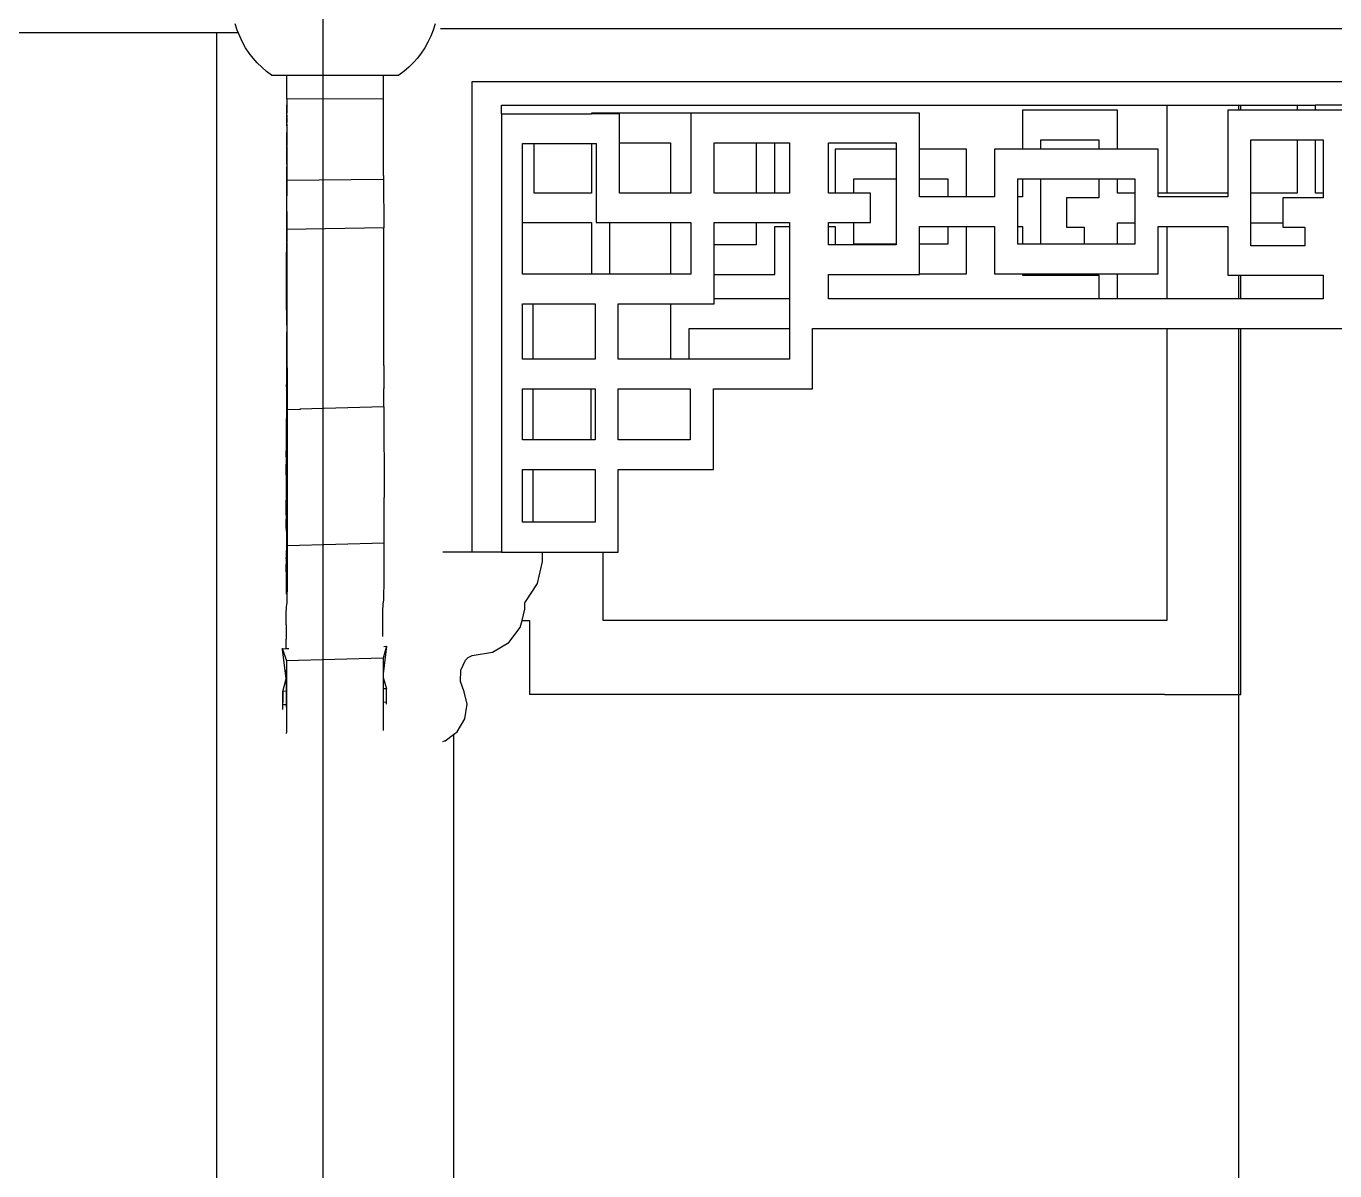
# Model space of a CAD drawing. Extents: x -24961 to 905641, y -154323 to 635957.
# Drawn here: x 394188 to 395959, y -117638 to -116089 of the extents above; entities that cross this region are included whole.
import ezdxf

# ---------------------------------------------------------------- set-up
doc = ezdxf.new("R2010")
doc.units = 0
doc.header["$LTSCALE"] = 1000
doc.header["$MEASUREMENT"] = 0
doc.layers.add('DOTE', color=1, linetype='Continuous')

msp = doc.modelspace()

# ---------------------------------------------------------------- linework, layer by layer
for p, q in [((394473.3, -116094.4), (394470.6, -116086)), ((394741.1, -116086), (394738.4, -116094.4)), ((394474.8, -116098.1), (393524.5, -116098.1)), ((394445.9, -119835.4), (394445.9, -116098.1)), ((394476.6, -116102.6), (394473.3, -116094.4)), ((394480.4, -116110.5), (394476.6, -116102.6)), ((394735.2, -116102.6), (394731.4, -116110.5)), ((394738.4, -116094.4), (394735.2, -116102.6)), ((394748.4, -116091.9), (396463.2, -116091.9)), ((394484.6, -116118.1), (394480.4, -116110.5)), ((394489.4, -116125.3), (394484.6, -116118.1)), ((394727.1, -116118.1), (394722.3, -116125.3)), ((394731.4, -116110.5), (394727.1, -116118.1)), ((394494.7, -116132.2), (394489.4, -116125.3)), ((394500.3, -116138.6), (394494.7, -116132.2)), ((394506.4, -116144.6), (394500.3, -116138.6)), ((394711.4, -116138.6), (394705.3, -116144.6)), ((394717.1, -116132.2), (394711.4, -116138.6)), ((394722.3, -116125.3), (394717.1, -116132.2)), ((394512.9, -116150.1), (394506.4, -116144.6)), ((394519.7, -116155.1), (394512.9, -116150.1)), ((394519.7, -116155.1), (394540.4, -116155.1)), ((394540.4, -116155.1), (394671.3, -116155.1)), ((394540.4, -116186.3), (394540.4, -116155.1)), ((394671.3, -116155.1), (394692.1, -116155.1)), ((394671.3, -116187), (394671.3, -116155.1)), ((394698.9, -116150.1), (394692.1, -116155.1)), ((394705.3, -116144.6), (394698.9, -116150.1)), ((394791, -116163.9), (396463.2, -116163.9)), ((394791, -116800.6), (394791, -116163.9)), ((394540.4, -116187.2), (394540.4, -116186.3)), ((394540.4, -116187.4), (394671.3, -116187)), ((394540.4, -116187.4), (394540.4, -116187.2)), ((394540.4, -116187.4), (394540.4, -116195.3)), ((394671.4, -116290.9), (394671.3, -116187)), ((394540.4, -116195.3), (394540.4, -116195.5)), ((394540.4, -116195.5), (394540.4, -116205.6)), ((394540.4, -116200), (394540.4, -116195.5)), ((394540.5, -116206.7), (394540.4, -116200)), ((394540.4, -116205.7), (394540.4, -116205.6)), ((394540.4, -116205.7), (394540.4, -116206.7)), ((394540.4, -116206.7), (394540.5, -116206.7)), ((394540.4, -116207.5), (394540.4, -116206.7)), ((394540.4, -116209.3), (394540.4, -116207.5)), ((394540.5, -116209.3), (394540.4, -116209.3)), ((394540.4, -116209.3), (394540.4, -116212.1)), ((394540.5, -116208.7), (394540.5, -116206.7)), ((394540.5, -116208.9), (394540.5, -116208.7)), ((394540.5, -116209.3), (394540.5, -116208.9)), ((394540.5, -116212.1), (394540.5, -116209.3)), ((394671.3, -116204.3), (394671.3, -116204.3)), ((394831.1, -116207.5), (394831.1, -116195.9)), ((394831.1, -116195.9), (395731.5, -116195.9)), ((394831.1, -116207.5), (394831.1, -116800.6)), ((394831.1, -116207.5), (394952.5, -116207.5)), ((394952.5, -116206.6), (394952.5, -116207.5)), ((395087.2, -116206.6), (394952.5, -116206.6)), ((394990.6, -116207.5), (394952.5, -116207.5)), ((394990.6, -116246.6), (394990.6, -116207.5)), ((395087.2, -116206.6), (395087.2, -116314.8)), ((395396.5, -116206.6), (395087.2, -116206.6)), ((395396.5, -116255.6), (395396.5, -116206.6)), ((395535.8, -116202.8), (395535.8, -116255.6)), ((395664.7, -116202.8), (395535.8, -116202.8)), ((395664.7, -116255.6), (395664.7, -116202.8)), ((395731.5, -116195.9), (395731.5, -116315.1)), ((395731.5, -116195.9), (395828.2, -116195.9)), ((395813.8, -116202.8), (395813.8, -116315.1)), ((395828.2, -116202.8), (395813.8, -116202.8)), ((395828.2, -116195.9), (395828.2, -116202.8)), ((395828.2, -116195.9), (395831.5, -116195.9)), ((395831.5, -116202.8), (395828.2, -116202.8)), ((395831.5, -116202.8), (395831.5, -116195.9)), ((395831.5, -116195.9), (395907.6, -116195.9)), ((395907.6, -116202.8), (395831.5, -116202.8)), ((395907.6, -116195.9), (395907.6, -116202.8)), ((395907.6, -116195.9), (395932.7, -116195.9)), ((395932.7, -116202.8), (395907.6, -116202.8)), ((395932.7, -116202.8), (395932.7, -116195.9)), ((396181.6, -116195.9), (395932.7, -116195.9)), ((395974.3, -116202.8), (395932.7, -116202.8)), ((394540.4, -116212.1), (394540.5, -116212.1)), ((394540.4, -116219.1), (394540.4, -116212.1)), ((394540.4, -116219.1), (394540.5, -116219.1)), ((394540.4, -116223.6), (394540.4, -116219.1)), ((394540.5, -116223.6), (394540.4, -116223.6)), ((394540.4, -116223.6), (394540.4, -116225.3)), ((394540.4, -116225.3), (394540.4, -116230.5)), ((394540.5, -116212.8), (394540.5, -116212.1)), ((394540.5, -116212.8), (394540.5, -116219.1)), ((394540.5, -116219.6), (394540.5, -116219.1)), ((394540.5, -116221.7), (394540.5, -116219.6)), ((394540.5, -116221.7), (394540.5, -116223.6)), ((394540.5, -116223.6), (394540.5, -116224.8)), ((394540.5, -116224.8), (394540.5, -116230.5)), ((394540.5, -116230.5), (394540.4, -116230.5)), ((394540.4, -116230.5), (394540.4, -116237.2)), ((394540.5, -116237.2), (394540.4, -116237.2)), ((394540.4, -116237.2), (394540.4, -116245.2)), ((394540.4, -116248.8), (394540.5, -116239.7)), ((394540.4, -116245.2), (394540.4, -116245.4)), ((394540.4, -116245.4), (394540.4, -116248)), ((394540.5, -116230.5), (394540.5, -116232.7)), ((394540.5, -116234.1), (394540.5, -116232.7)), ((394540.5, -116235.3), (394540.5, -116234.1)), ((394540.5, -116236.8), (394540.5, -116235.3)), ((394540.5, -116237.2), (394540.5, -116236.8)), ((394540.5, -116237.3), (394540.5, -116237.2)), ((394540.5, -116239.6), (394540.5, -116237.3)), ((394540.5, -116239.6), (394540.5, -116239.7)), ((394540.5, -116239.7), (394540.5, -116248)), ((394990.6, -116246.6), (395059.6, -116246.6)), ((394990.6, -116314.8), (394990.6, -116246.6)), ((395059.6, -116246.6), (395059.6, -116314.8)), ((395118.6, -116314.8), (395118.6, -116246.6)), ((395118.6, -116246.6), (395175.6, -116246.6)), ((395175.6, -116246.6), (395175.6, -116314.8)), ((395175.6, -116246.6), (395200.8, -116246.6)), ((395200.8, -116314.8), (395200.8, -116246.6)), ((395200.8, -116246.6), (395220.6, -116246.6)), ((395220.6, -116246.6), (395220.6, -116314.8)), ((395273.4, -116246.6), (395365.1, -116246.6)), ((395273.4, -116314.8), (395273.4, -116246.6)), ((395365.1, -116246.6), (395365.1, -116255.6)), ((395561, -116242.8), (395639.5, -116242.8)), ((395561, -116255.6), (395561, -116242.8)), ((395639.5, -116242.8), (395639.5, -116255.6)), ((395845.2, -116242.8), (395907.6, -116242.8)), ((395845.2, -116315.1), (395845.2, -116242.8)), ((395907.6, -116242.8), (395907.6, -116315.1)), ((395907.6, -116242.8), (395932.7, -116242.8)), ((395932.7, -116315.1), (395932.7, -116242.8)), ((395932.7, -116242.8), (395943, -116242.8)), ((395943, -116242.8), (395943, -116315.1)), ((394540.4, -116248), (394540.5, -116248)), ((394540.4, -116248), (394540.4, -116250.4)), ((394540.4, -116249.3), (394540.4, -116248.8)), ((394540.4, -116248.8), (394540.5, -116248.8)), ((394540.4, -116249.3), (394540.4, -116250.4)), ((394540.4, -116250.4), (394540.4, -116249.3)), ((394540.4, -116251.3), (394540.4, -116250.4)), ((394540.5, -116250.4), (394540.4, -116250.4)), ((394540.4, -116250.4), (394540.4, -116250.4)), ((394540.5, -116254.1), (394540.4, -116250.4)), ((394540.4, -116254.1), (394540.4, -116251.3)), ((394540.4, -116254.1), (394540.5, -116254.1)), ((394540.4, -116254.1), (394540.4, -116259.3)), ((394540.4, -116259.3), (394540.4, -116256.8)), ((394540.4, -116259.3), (394540.4, -116261.2)), ((394540.4, -116261.7), (394540.4, -116261.2)), ((394540.4, -116261.8), (394540.4, -116261.7)), ((394540.4, -116262.4), (394540.4, -116261.8)), ((394540.4, -116267.4), (394540.4, -116262.4)), ((394540.4, -116262.9), (394540.4, -116262.4)), ((394540.4, -116262.4), (394540.4, -116267.4)), ((394540.4, -116262.9), (394540.4, -116267.4)), ((394540.5, -116248.8), (394540.5, -116248)), ((394540.5, -116250.4), (394540.5, -116248.8)), ((394540.5, -116251.9), (394540.5, -116250.4)), ((394540.5, -116251.9), (394540.5, -116254)), ((394540.5, -116254), (394540.5, -116254.1)), ((394540.5, -116254.1), (394540.5, -116254.1)), ((394540.5, -116254.1), (394540.5, -116258.8)), ((394540.5, -116258.8), (394540.5, -116254.1)), ((394540.5, -116260.6), (394540.5, -116258.8)), ((394540.5, -116260.6), (394540.5, -116260.8)), ((394540.5, -116260.8), (394540.5, -116262.1)), ((394540.5, -116262.1), (394540.5, -116262.1)), ((394540.5, -116262.5), (394540.5, -116262.1)), ((394540.5, -116263.7), (394540.5, -116262.5)), ((394540.5, -116267.4), (394540.5, -116263.7)), ((394859.4, -116354.8), (394859.4, -116247.5)), ((394859.4, -116247.5), (394874.9, -116247.5)), ((394874.9, -116314.8), (394874.9, -116247.5)), ((394874.9, -116247.5), (394952.5, -116247.5)), ((394952.5, -116247.5), (394952.5, -116314.8)), ((394952.5, -116247.5), (394959.2, -116247.5)), ((394959.2, -116247.5), (394959.2, -116354.8)), ((395282.4, -116255.6), (395282.4, -116314.8)), ((395365.1, -116255.6), (395282.4, -116255.6)), ((395365.1, -116255.6), (395365.1, -116295.6)), ((395460, -116255.6), (395396.5, -116255.6)), ((395396.5, -116295.6), (395396.5, -116255.6)), ((395460, -116319.8), (395460, -116255.6)), ((395498.1, -116255.6), (395498.1, -116319.8)), ((395535.8, -116255.6), (395498.1, -116255.6)), ((395561, -116255.6), (395535.8, -116255.6)), ((395639.5, -116255.6), (395561, -116255.6)), ((395664.7, -116255.6), (395639.5, -116255.6)), ((395719.4, -116255.6), (395664.7, -116255.6)), ((395719.4, -116315.1), (395719.4, -116255.6)), ((394540.4, -116267.4), (394540.4, -116267.4)), ((394540.4, -116267.4), (394540.5, -116267.4)), ((394540.4, -116267.4), (394540.4, -116269.1)), ((394540.4, -116267.4), (394540.4, -116269.1)), ((394540.4, -116269.1), (394540.5, -116269.1)), ((394540.4, -116269.1), (394540.4, -116269.1)), ((394540.4, -116269.1), (394540.4, -116272.2)), ((394540.4, -116269.1), (394540.4, -116281)), ((394540.4, -116272.2), (394540.4, -116278.7)), ((394540.4, -116281), (394540.4, -116278.7)), ((394540.4, -116281), (394540.4, -116281)), ((394540.4, -116281), (394540.5, -116281)), ((394540.4, -116284.4), (394540.4, -116281)), ((394540.4, -116281), (394540.4, -116302.2)), ((394540.5, -116269.1), (394540.5, -116267.4)), ((394540.5, -116271.1), (394540.5, -116269.1)), ((394540.5, -116271.1), (394540.5, -116271.4)), ((394540.5, -116276.3), (394540.5, -116271.4)), ((394540.5, -116276.3), (394540.5, -116280.5)), ((394540.5, -116280.5), (394540.5, -116281)), ((394540.5, -116281), (394540.5, -116281)), ((394540.5, -116281), (394540.5, -116281.7)), ((394540.5, -116285.1), (394540.5, -116281.7)), ((394540.3, -116315.8), (394540.4, -116284.4)), ((394540.4, -116329.5), (394540.4, -116284.4)), ((394540.5, -116285.9), (394540.5, -116285.1)), ((394540.5, -116292.3), (394540.5, -116285.9)), ((394540.5, -116297.3), (394540.5, -116292.3)), ((394540.5, -116297.3), (394671.4, -116295.8)), ((394540.5, -116297.3), (394540.5, -116302.2)), ((394671.4, -116290.9), (394671.4, -116295.8)), ((394671.4, -116295.8), (394671.5, -116362)), ((395307.6, -116314.8), (395307.6, -116295.6)), ((395307.6, -116295.6), (395365.1, -116295.6)), ((395365.1, -116295.6), (395365.1, -116383.9)), ((395396.5, -116295.6), (395434.8, -116295.6)), ((395396.5, -116319.8), (395396.5, -116295.6)), ((395434.8, -116295.6), (395434.8, -116319.8)), ((395529.5, -116295.6), (395535.8, -116295.6)), ((395529.5, -116319.8), (395529.5, -116295.6)), ((395535.8, -116295.6), (395535.8, -116319.8)), ((395535.8, -116295.6), (395561, -116295.6)), ((395561, -116383.9), (395561, -116295.6)), ((395561, -116295.6), (395639.5, -116295.6)), ((395639.5, -116295.6), (395639.5, -116321.1)), ((395639.5, -116295.6), (395664.7, -116295.6)), ((395664.7, -116315.1), (395664.7, -116295.6)), ((395664.7, -116295.6), (395688, -116295.6)), ((395688, -116295.6), (395688, -116315.1)), ((394540, -116472.8), (394540.3, -116315.8)), ((394540.3, -116353.9), (394540.3, -116315.8)), ((394540.5, -116302.2), (394540.4, -116302.2)), ((394540.4, -116302.2), (394540.4, -116306.5)), ((394540.4, -116302.2), (394540.5, -116318.4)), ((394540.4, -116329.5), (394540.4, -116306.5)), ((394540.5, -116302.2), (394540.5, -116318.4)), ((394540.6, -116364.1), (394540.5, -116302.2)), ((394952.5, -116314.8), (394874.9, -116314.8)), ((395059.6, -116314.8), (394990.6, -116314.8)), ((395087.2, -116314.8), (395059.6, -116314.8)), ((395175.6, -116314.8), (395118.6, -116314.8)), ((395200.8, -116314.8), (395175.6, -116314.8)), ((395220.6, -116314.8), (395200.8, -116314.8)), ((395282.4, -116314.8), (395273.4, -116314.8)), ((395307.6, -116314.8), (395282.4, -116314.8)), ((395330.5, -116314.8), (395307.6, -116314.8)), ((395330.5, -116354.8), (395330.5, -116314.8)), ((395688, -116315.1), (395664.7, -116315.1)), ((395688, -116315.1), (395688, -116355.1)), ((395719.4, -116319.8), (395719.4, -116315.1)), ((395731.5, -116315.1), (395719.4, -116315.1)), ((395813.8, -116315.1), (395731.5, -116315.1)), ((395813.8, -116315.1), (395813.8, -116319.8)), ((395907.6, -116315.1), (395845.2, -116315.1)), ((395845.2, -116355.1), (395845.2, -116315.1)), ((395943, -116315.1), (395932.7, -116315.1)), ((395943, -116315.1), (395943, -116321.1)), ((394540.3, -116353.9), (394540.4, -116329.5)), ((394540.5, -116333.8), (394540.5, -116318.4)), ((394540.5, -116339.4), (394540.5, -116333.8)), ((395434.8, -116319.8), (395396.5, -116319.8)), ((395460, -116319.8), (395434.8, -116319.8)), ((395498.1, -116319.8), (395460, -116319.8)), ((395535.8, -116319.8), (395529.5, -116319.8)), ((395529.5, -116359.8), (395529.5, -116319.8)), ((395595.4, -116321.1), (395595.4, -116361.1)), ((395639.5, -116321.1), (395595.4, -116321.1)), ((395813.8, -116319.8), (395719.4, -116319.8)), ((395943, -116321.1), (395888.1, -116321.1)), ((395888.1, -116321.1), (395888.1, -116355.1)), ((394540.4, -116351.3), (394540.4, -116342.9)), ((394540.4, -116342.9), (394540.5, -116347.1)), ((394540.4, -116342.9), (394540.5, -116342.9)), ((394540.4, -116353.9), (394540.4, -116351.3)), ((394540.5, -116339.8), (394540.5, -116339.4)), ((394540.5, -116339.8), (394540.5, -116342.9)), ((394540.5, -116342.9), (394540.5, -116342.9)), ((394540.5, -116342.9), (394540.5, -116343.3)), ((394540.5, -116343.3), (394540.5, -116349.1)), ((394540.5, -116347.1), (394540.5, -116353.9)), ((394540.5, -116350.8), (394540.5, -116349.1)), ((394540.5, -116353.6), (394540.5, -116350.8)), ((394540.2, -116417.2), (394540.3, -116353.9)), ((394540.4, -116353.9), (394540.3, -116353.9)), ((394540.3, -116353.9), (394540.3, -116353.9)), ((394540.3, -116364.8), (394540.3, -116353.9)), ((394540.3, -116365.2), (394540.3, -116364.8)), ((394540.4, -116364.8), (394540.3, -116364.8)), ((394540.3, -116367.1), (394540.3, -116365.2)), ((394540.3, -116365.2), (394540.3, -116367.1)), ((394540.4, -116367.1), (394540.3, -116367.1)), ((394540.3, -116372.4), (394540.3, -116367.1)), ((394540.3, -116372.4), (394540.4, -116370.4)), ((394540.5, -116353.9), (394540.4, -116353.9)), ((394540.4, -116363.8), (394540.4, -116353.9)), ((394540.4, -116358.7), (394540.4, -116363.8)), ((394540.5, -116358.7), (394540.4, -116358.7)), ((394540.5, -116362.1), (394540.4, -116358.7)), ((394540.4, -116363.8), (394540.4, -116364.8)), ((394540.5, -116364.8), (394540.4, -116364.8)), ((394540.4, -116367.1), (394540.4, -116364.8)), ((394540.4, -116370.4), (394540.4, -116367.1)), ((394540.5, -116367.1), (394540.4, -116367.1)), ((394540.4, -116370.4), (394540.4, -116376.6)), ((394540.5, -116353.9), (394540.5, -116353.6)), ((394540.5, -116353.9), (394540.5, -116353.9)), ((394540.5, -116353.9), (394540.5, -116358.7)), ((394540.5, -116354.7), (394540.5, -116353.9)), ((394540.5, -116358.7), (394540.5, -116354.7)), ((394540.5, -116358.7), (394540.5, -116358.7)), ((394540.5, -116358.7), (394540.5, -116359.8)), ((394540.5, -116359.7), (394540.5, -116358.7)), ((394540.5, -116360.2), (394540.5, -116359.7)), ((394540.5, -116359.8), (394540.5, -116362.1)), ((394540.5, -116362.1), (394540.5, -116360.2)), ((394540.5, -116362.1), (394540.5, -116362.2)), ((394540.5, -116362.1), (394540.5, -116362.1)), ((394540.5, -116364.8), (394540.5, -116362.1)), ((394540.5, -116362.4), (394540.5, -116362.2)), ((394540.5, -116362.4), (394540.5, -116362.5)), ((394540.5, -116364.8), (394540.5, -116362.5)), ((394540.5, -116364.4), (394540.5, -116362.5)), ((394540.5, -116364.8), (394540.5, -116364.4)), ((394540.5, -116365.3), (394540.5, -116364.8)), ((394540.5, -116366.4), (394540.5, -116364.8)), ((394540.5, -116364.8), (394540.5, -116364.8)), ((394540.5, -116365.3), (394540.5, -116365.8)), ((394540.5, -116367.1), (394540.5, -116365.8)), ((394540.5, -116367.1), (394540.5, -116365.8)), ((394540.5, -116366.4), (394540.5, -116367.1)), ((394540.5, -116367.3), (394540.5, -116367.1)), ((394540.5, -116367.1), (394540.5, -116367.1)), ((394540.5, -116367.1), (394540.5, -116367.4)), ((394540.5, -116369.8), (394540.5, -116367.1)), ((394540.5, -116367.4), (394540.5, -116367.3)), ((394540.5, -116367.4), (394540.5, -116367.4)), ((394540.5, -116367.4), (394540.5, -116372.4)), ((394540.5, -116367.4), (394540.5, -116369.8)), ((394540.5, -116373.3), (394540.5, -116369.8)), ((394671.5, -116362), (394540.6, -116364.1)), ((394540.7, -116412.9), (394540.6, -116364.1)), ((394671.8, -116548), (394671.5, -116362)), ((394859.4, -116354.8), (394952.5, -116354.8)), ((394859.4, -116424.6), (394859.4, -116354.8)), ((394952.5, -116354.8), (394952.5, -116424.6)), ((394959.2, -116354.8), (394977.6, -116354.8)), ((394977.6, -116354.8), (395059.6, -116354.8)), ((394977.6, -116424.6), (394977.6, -116354.8)), ((395059.6, -116354.8), (395059.6, -116424.6)), ((395059.6, -116354.8), (395087.2, -116354.8)), ((395087.2, -116354.8), (395087.2, -116424.6)), ((395118.6, -116354.8), (395175.6, -116354.8)), ((395118.6, -116385), (395118.6, -116354.8)), ((395175.6, -116354.8), (395175.6, -116385)), ((395175.6, -116354.8), (395220.6, -116354.8)), ((395200.8, -116359.8), (395220.6, -116359.8)), ((395200.8, -116425), (395200.8, -116359.8)), ((395220.6, -116354.8), (395220.6, -116359.8)), ((395220.6, -116359.8), (395220.6, -116458.1)), ((395273.4, -116354.8), (395307.6, -116354.8)), ((395273.4, -116359.8), (395273.4, -116354.8)), ((395273.4, -116359.8), (395282.4, -116359.8)), ((395273.4, -116385), (395273.4, -116359.8)), ((395282.4, -116359.8), (395282.4, -116385)), ((395307.6, -116383.9), (395307.6, -116354.8)), ((395307.6, -116354.8), (395330.5, -116354.8)), ((395396.5, -116359.8), (395434.8, -116359.8)), ((395396.5, -116383.9), (395396.5, -116359.8)), ((395434.8, -116359.8), (395434.8, -116383.9)), ((395434.8, -116359.8), (395460, -116359.8)), ((395460, -116359.8), (395498.1, -116359.8)), ((395460, -116423.9), (395460, -116359.8)), ((395498.1, -116359.8), (395498.1, -116423.9)), ((395529.5, -116359.8), (395535.8, -116359.8)), ((395529.5, -116383.9), (395529.5, -116359.8)), ((395535.8, -116359.8), (395535.8, -116383.9)), ((395595.4, -116361.1), (395619.6, -116361.1)), ((395619.6, -116361.1), (395619.6, -116383.9)), ((395664.7, -116355.1), (395688, -116355.1)), ((395664.7, -116383.9), (395664.7, -116355.1)), ((395688, -116355.1), (395688, -116383.9)), ((395719.4, -116423.9), (395719.4, -116359.8)), ((395719.4, -116359.8), (395731.5, -116359.8)), ((395731.5, -116359.8), (395731.5, -116458.1)), ((395731.5, -116359.8), (395813.8, -116359.8)), ((395813.8, -116359.8), (395813.8, -116426.1)), ((395845.2, -116355.1), (395888.1, -116355.1)), ((395845.2, -116386.1), (395845.2, -116355.1)), ((395888.1, -116355.1), (395888.1, -116361.1)), ((395888.1, -116361.1), (395918.1, -116361.1)), ((395918.1, -116361.1), (395918.1, -116386.1)), ((394540.3, -116379.8), (394540.3, -116372.4)), ((394540.3, -116379.8), (394540.4, -116379.9)), ((394540.3, -116381.7), (394540.4, -116379.9)), ((394540.4, -116373.3), (394540.4, -116373.8)), ((394540.5, -116373.3), (394540.4, -116373.3)), ((394540.4, -116373.8), (394540.4, -116374.5)), ((394540.4, -116374.5), (394540.4, -116374.7)), ((394540.4, -116374.7), (394540.5, -116378.6)), ((394540.4, -116378.8), (394540.4, -116374.7)), ((394540.4, -116376.6), (394540.4, -116378.8)), ((394540.5, -116378.8), (394540.4, -116378.8)), ((394540.4, -116381.7), (394540.4, -116378.8)), ((394540.4, -116381.7), (394540.5, -116381.6)), ((394540.4, -116394.1), (394540.4, -116381.7)), ((394540.5, -116372.4), (394540.5, -116373.3)), ((394540.5, -116373.3), (394540.5, -116372.4)), ((394540.5, -116373.3), (394540.5, -116373.3)), ((394540.5, -116373.3), (394540.5, -116374.8)), ((394540.5, -116373.3), (394540.5, -116375.1)), ((394540.5, -116375.1), (394540.5, -116374.8)), ((394540.5, -116375.1), (394540.5, -116375.1)), ((394540.5, -116375.2), (394540.5, -116375.1)), ((394540.5, -116375.1), (394540.5, -116377.1)), ((394540.5, -116375.3), (394540.5, -116375.2)), ((394540.5, -116376.2), (394540.5, -116375.3)), ((394540.5, -116376.2), (394540.5, -116376.2)), ((394540.5, -116376.4), (394540.5, -116376.2)), ((394540.5, -116376.5), (394540.5, -116376.4)), ((394540.5, -116376.9), (394540.5, -116376.5)), ((394540.5, -116376.9), (394540.5, -116378.3)), ((394540.5, -116377.1), (394540.5, -116378.8)), ((394540.5, -116378.3), (394540.5, -116378.8)), ((394540.5, -116378.6), (394540.5, -116378.8)), ((394540.5, -116378.8), (394540.5, -116378.8)), ((394540.5, -116378.8), (394540.5, -116378.8)), ((394540.5, -116378.8), (394540.5, -116379.2)), ((394540.5, -116378.8), (394540.5, -116379.2)), ((394540.5, -116378.8), (394540.5, -116379.3)), ((394540.5, -116379.2), (394540.5, -116380.9)), ((394540.5, -116379.2), (394540.5, -116379.3)), ((394540.5, -116380.9), (394540.5, -116379.3)), ((394540.5, -116380.9), (394540.5, -116381.1)), ((394540.5, -116381.4), (394540.5, -116381.1)), ((394540.5, -116381.1), (394540.5, -116381.4)), ((394540.5, -116381.6), (394540.5, -116381.4)), ((394540.5, -116381.6), (394540.5, -116381.4)), ((394540.5, -116381.6), (394540.5, -116381.7)), ((394540.5, -116381.6), (394540.5, -116381.6)), ((394540.5, -116382.1), (394540.5, -116381.6)), ((394540.5, -116382.1), (394540.5, -116381.7)), ((394540.5, -116382.1), (394540.5, -116382.1)), ((394540.5, -116382.1), (394540.5, -116383)), ((394540.5, -116386), (394540.5, -116382.1)), ((394540.5, -116383), (394540.5, -116383.3)), ((394540.5, -116383.3), (394540.5, -116383.6)), ((394540.5, -116383.6), (394540.5, -116383.8)), ((394540.5, -116383.8), (394540.5, -116387.4)), ((394540.6, -116394.7), (394540.5, -116386)), ((394540.5, -116387.4), (394540.5, -116388.3)), ((394540.5, -116388.3), (394540.5, -116388.3)), ((394540.5, -116388.3), (394540.5, -116388.4)), ((394540.5, -116388.3), (394540.5, -116388.3)), ((394540.5, -116388.4), (394540.5, -116388.4)), ((394540.5, -116391), (394540.5, -116388.4)), ((395175.6, -116385), (395118.6, -116385)), ((395118.6, -116425), (395118.6, -116385)), ((395282.4, -116385), (395273.4, -116385)), ((395365.1, -116385), (395282.4, -116385)), ((395365.1, -116383.9), (395307.6, -116383.9)), ((395365.1, -116383.9), (395365.1, -116385)), ((395434.8, -116383.9), (395396.5, -116383.9)), ((395396.5, -116423.9), (395396.5, -116383.9)), ((395535.8, -116383.9), (395529.5, -116383.9)), ((395561, -116383.9), (395535.8, -116383.9)), ((395619.6, -116383.9), (395561, -116383.9)), ((395664.7, -116383.9), (395619.6, -116383.9)), ((395688, -116383.9), (395664.7, -116383.9)), ((395918.1, -116386.1), (395845.2, -116386.1)), ((394540.3, -116397.6), (394540.4, -116394.1)), ((394540.3, -116397.8), (394540.3, -116397.6)), ((394540.3, -116397.8), (394540.3, -116398.6)), ((394540.3, -116397.8), (394540.4, -116397.8)), ((394540.3, -116398.8), (394540.3, -116398.6)), ((394540.3, -116399.8), (394540.3, -116398.8)), ((394540.3, -116398.8), (394540.3, -116402)), ((394540.3, -116400), (394540.3, -116399.8)), ((394540.4, -116400), (394540.3, -116400)), ((394540.3, -116400), (394540.3, -116400.9)), ((394540.3, -116400.9), (394540.3, -116402)), ((394540.3, -116404.8), (394540.3, -116402)), ((394540.3, -116402), (394540.3, -116404.4)), ((394540.3, -116402), (394540.3, -116402)), ((394540.4, -116402), (394540.3, -116402)), ((394540.3, -116404.4), (394540.3, -116405.7)), ((394540.3, -116405.7), (394540.3, -116404.8)), ((394540.3, -116405.7), (394540.3, -116406.2)), ((394540.5, -116405.7), (394540.3, -116405.7)), ((394540.3, -116406.2), (394540.3, -116406.3)), ((394540.3, -116406.3), (394540.3, -116407.7)), ((394540.5, -116391.6), (394540.4, -116392.8)), ((394540.5, -116392.8), (394540.4, -116392.8)), ((394540.4, -116393.1), (394540.4, -116392.8)), ((394540.5, -116393.6), (394540.4, -116393.1)), ((394540.5, -116393.6), (394540.4, -116394.2)), ((394540.5, -116394.2), (394540.4, -116394.2)), ((394540.4, -116394.2), (394540.4, -116396.4)), ((394540.5, -116395.5), (394540.4, -116396.4)), ((394540.4, -116396.4), (394540.4, -116397.8)), ((394540.4, -116397.8), (394540.5, -116397.8)), ((394540.4, -116397.8), (394540.4, -116400)), ((394540.4, -116400), (394540.4, -116401.9)), ((394540.5, -116400), (394540.4, -116400)), ((394540.4, -116401.9), (394540.5, -116400.5)), ((394540.4, -116401.9), (394540.4, -116402)), ((394540.4, -116402), (394540.5, -116402.6)), ((394540.5, -116402), (394540.4, -116402)), ((394540.5, -116391), (394540.5, -116391.6)), ((394540.5, -116391.6), (394540.5, -116392.8)), ((394540.5, -116392.8), (394540.5, -116393.4)), ((394540.5, -116393.4), (394540.5, -116393.4)), ((394540.5, -116394.2), (394540.5, -116393.4)), ((394540.5, -116395), (394540.5, -116394.2)), ((394540.5, -116397.8), (394540.6, -116394.7)), ((394540.5, -116395.1), (394540.5, -116395)), ((394540.5, -116395.1), (394540.5, -116395.5)), ((394540.5, -116395.5), (394540.5, -116395.5)), ((394540.5, -116400.5), (394540.5, -116395.5)), ((394540.5, -116400), (394540.5, -116397.8)), ((394540.5, -116400.5), (394540.5, -116400)), ((394540.5, -116400.5), (394540.5, -116400.5)), ((394540.5, -116402), (394540.5, -116400.5)), ((394540.5, -116402.9), (394540.5, -116402)), ((394540.5, -116402.9), (394540.5, -116402.6)), ((394540.5, -116402.9), (394540.5, -116402.9)), ((394540.5, -116402.9), (394540.5, -116404.4)), ((394540.5, -116404.4), (394540.5, -116402.9)), ((394540.5, -116404.4), (394540.5, -116404.4)), ((394540.5, -116404.4), (394540.5, -116405.7)), ((394540.5, -116405.7), (394540.5, -116405.8)), ((394540.5, -116405.7), (394540.5, -116405.7)), ((394540.5, -116405.8), (394540.5, -116407)), ((394540.5, -116407), (394540.5, -116405.8)), ((394540.2, -116417.2), (394540.2, -116420.1)), ((394540.2, -116420.1), (394540.2, -116425.6)), ((394540.3, -116407.7), (394540.3, -116407.9)), ((394540.3, -116407.9), (394540.3, -116408.7)), ((394540.3, -116410.1), (394540.3, -116408.7)), ((394540.3, -116408.7), (394540.5, -116408.7)), ((394540.3, -116412.8), (394540.3, -116410.1)), ((394540.3, -116414.5), (394540.3, -116412.8)), ((394540.3, -116414.5), (394540.3, -116415.4)), ((394540.3, -116419.5), (394540.3, -116415.4)), ((394540.3, -116419.5), (394540.3, -116423.4)), ((394540.3, -116423.4), (394540.3, -116425.3)), ((394540.5, -116407), (394540.5, -116407)), ((394540.5, -116407), (394540.5, -116408.7)), ((394540.5, -116408.7), (394540.5, -116407)), ((394540.5, -116408.7), (394540.5, -116407)), ((394540.5, -116408.7), (394540.5, -116408.8)), ((394540.5, -116408.7), (394540.5, -116408.7)), ((394540.5, -116426.9), (394540.5, -116408.7)), ((394540.5, -116408.8), (394540.5, -116411.8)), ((394540.5, -116419.5), (394540.5, -116411.8)), ((394540.6, -116423.9), (394540.5, -116419.5)), ((394540.5, -116419.5), (394540.5, -116425.7)), ((394540.6, -116413), (394540.6, -116420.4)), ((394540.6, -116423.9), (394540.6, -116420.4)), ((394540.6, -116423.9), (394540.6, -116420.4)), ((394540.6, -116423.9), (394540.6, -116423.9)), ((394540.6, -116424.2), (394540.6, -116423.9)), ((394540.6, -116423.9), (394540.6, -116424.2)), ((394540.9, -116583), (394540.7, -116412.9)), ((394540.9, -116551.2), (394540.7, -116412.9)), ((395396.5, -116423.9), (395460, -116423.9)), ((395396.5, -116425), (395396.5, -116423.9)), ((395498.1, -116423.9), (395535.8, -116423.9)), ((395535.8, -116423.9), (395535.8, -116426.1)), ((395535.8, -116423.9), (395664.7, -116423.9)), ((395664.7, -116458.1), (395664.7, -116423.9)), ((395664.7, -116423.9), (395719.4, -116423.9)), ((394540.2, -116441.3), (394540, -116562.9)), ((394540.2, -116427.5), (394540.3, -116425.3)), ((394540.2, -116426.3), (394540.2, -116425.6)), ((394540.2, -116431.8), (394540.2, -116426.3)), ((394540.2, -116426.3), (394540.2, -116427.5)), ((394540.3, -116427.5), (394540.2, -116427.5)), ((394540.3, -116429.9), (394540.2, -116432.8)), ((394540.2, -116434.8), (394540.2, -116431.8)), ((394540.3, -116434.9), (394540.2, -116432.8)), ((394540.2, -116432.8), (394540.2, -116434.8)), ((394540.4, -116432.8), (394540.2, -116432.8)), ((394540.2, -116434.8), (394540.2, -116435.5)), ((394540.2, -116435.5), (394540.3, -116435.7)), ((394540.2, -116436.7), (394540.3, -116436.2)), ((394540.2, -116436.7), (394540.3, -116436.9)), ((394540.4, -116436.7), (394540.2, -116436.7)), ((394540.2, -116439.3), (394540.3, -116438.3)), ((394540.3, -116439.7), (394540.2, -116439.3)), ((394540.3, -116440.7), (394540.2, -116441.3)), ((394540.3, -116441.3), (394540.2, -116441.3)), ((394540.3, -116425.3), (394540.3, -116427.5)), ((394540.3, -116427.5), (394540.3, -116429.9)), ((394540.4, -116427.5), (394540.3, -116427.5)), ((394540.3, -116435.7), (394540.3, -116434.9)), ((394540.3, -116434.9), (394540.4, -116434.9)), ((394540.3, -116436.2), (394540.3, -116435.7)), ((394540.4, -116436.7), (394540.3, -116441.3)), ((394540.3, -116436.9), (394540.3, -116438.3)), ((394540.3, -116438.3), (394540.3, -116439.7)), ((394540.3, -116439.7), (394540.3, -116440.7)), ((394540.6, -116441.3), (394540.3, -116441.3)), ((394540.3, -116465), (394540.3, -116441.3)), ((394540.4, -116427.5), (394540.4, -116426.9)), ((394540.4, -116426.9), (394540.5, -116426.9)), ((394540.4, -116430.1), (394540.4, -116427.5)), ((394540.4, -116427.5), (394540.4, -116428)), ((394540.5, -116427.5), (394540.4, -116427.5)), ((394540.4, -116432.8), (394540.5, -116427.5)), ((394540.4, -116432.8), (394540.4, -116428)), ((394540.4, -116430.1), (394540.4, -116432.8)), ((394540.4, -116432.8), (394540.4, -116432.8)), ((394540.4, -116434.9), (394540.4, -116432.8)), ((394540.5, -116432.8), (394540.4, -116432.8)), ((394540.4, -116432.8), (394540.4, -116434.9)), ((394540.4, -116436.7), (394540.4, -116434.9)), ((394540.4, -116434.9), (394540.4, -116434.9)), ((394540.4, -116434.9), (394540.5, -116434.9)), ((394540.4, -116434.9), (394540.4, -116436.7)), ((394540.4, -116437.2), (394540.4, -116436.7)), ((394540.4, -116436.7), (394540.4, -116436.7)), ((394540.5, -116436.7), (394540.4, -116436.7)), ((394540.4, -116440), (394540.4, -116437.2)), ((394540.5, -116441), (394540.4, -116440)), ((394540.5, -116426.9), (394540.5, -116425.7)), ((394540.5, -116426.9), (394540.6, -116426.9)), ((394540.5, -116426.9), (394540.5, -116426.9)), ((394540.5, -116427.5), (394540.5, -116426.9)), ((394540.5, -116427.5), (394540.5, -116426.9)), ((394540.6, -116427.4), (394540.5, -116427.5)), ((394540.5, -116432.8), (394540.5, -116427.5)), ((394540.5, -116427.5), (394540.5, -116427.5)), ((394540.5, -116434.9), (394540.5, -116432.8)), ((394540.6, -116432.8), (394540.5, -116432.8)), ((394540.5, -116436), (394540.5, -116434.9)), ((394540.5, -116434.9), (394540.6, -116434.9)), ((394540.5, -116436), (394540.5, -116436.7)), ((394540.5, -116436.7), (394540.5, -116441)), ((394540.6, -116436.7), (394540.5, -116436.7)), ((394540.5, -116441), (394540.6, -116441)), ((394540.6, -116424.2), (394540.6, -116424.2)), ((394540.6, -116426.9), (394540.6, -116424.2)), ((394540.6, -116427.4), (394540.6, -116426.9)), ((394540.6, -116430.6), (394540.6, -116427.4)), ((394540.6, -116432.8), (394540.6, -116430.6)), ((394540.6, -116434.9), (394540.6, -116432.8)), ((394540.6, -116436.7), (394540.6, -116434.9)), ((394540.6, -116441), (394540.6, -116436.7)), ((394540.6, -116441.3), (394540.6, -116441)), ((394540.6, -116493.6), (394540.6, -116441.3)), ((394952.5, -116424.6), (394859.4, -116424.6)), ((394977.6, -116424.6), (394952.5, -116424.6)), ((395059.6, -116424.6), (394977.6, -116424.6)), ((395087.2, -116424.6), (395059.6, -116424.6)), ((395118.6, -116425), (395200.8, -116425)), ((395118.6, -116458.1), (395118.6, -116425)), ((395273.4, -116425), (395396.5, -116425)), ((395273.4, -116458.1), (395273.4, -116425)), ((395535.8, -116426.1), (395639.5, -116426.1)), ((395639.5, -116426.1), (395639.5, -116458.1)), ((395813.8, -116426.1), (395828.2, -116426.1)), ((395828.2, -116426.1), (395828.2, -116458.1)), ((395828.2, -116426.1), (395831.5, -116426.1)), ((395831.5, -116458.1), (395831.5, -116426.1)), ((395831.5, -116426.1), (395943, -116426.1)), ((395943, -116426.1), (395943, -116458.1)), ((395220.6, -116458.1), (395118.6, -116458.1)), ((395118.6, -116464.6), (395118.6, -116458.1)), ((395220.6, -116458.1), (395220.6, -116498.1)), ((395639.5, -116458.1), (395273.4, -116458.1)), ((395664.7, -116458.1), (395639.5, -116458.1)), ((395731.5, -116458.1), (395664.7, -116458.1)), ((395828.2, -116458.1), (395731.5, -116458.1)), ((395831.5, -116458.1), (395828.2, -116458.1)), ((395943, -116458.1), (395831.5, -116458.1)), ((394540.3, -116465), (394540.3, -116488.7)), ((394859.4, -116539.6), (394859.4, -116464.6)), ((394859.4, -116464.6), (394873.6, -116464.6)), ((394873.6, -116464.6), (394957.6, -116464.6)), ((394873.6, -116539.6), (394873.6, -116464.6)), ((394957.6, -116464.6), (394957.6, -116539.6)), ((394989, -116539.6), (394989, -116464.6)), ((394989, -116464.6), (395059.6, -116464.6)), ((395059.6, -116464.6), (395059.6, -116539.6)), ((395059.6, -116464.6), (395118.6, -116464.6)), ((394540.3, -116488.7), (394540.4, -116508.9)), ((394540.6, -116493.6), (394540.6, -116511.8)), ((394540.4, -116508.9), (394540.5, -116517.1)), ((394540.4, -116518.4), (394540.4, -116508.9)), ((394540.5, -116517.1), (394540.6, -116511.8)), ((395084.7, -116498.1), (395220.6, -116498.1)), ((395084.7, -116539.6), (395084.7, -116498.1)), ((395220.6, -116498.1), (395220.6, -116539.6)), ((395252, -116579.6), (395252, -116498.1)), ((395252, -116498.1), (395731.5, -116498.1)), ((395731.5, -116498.1), (395731.5, -116893.1)), ((395731.5, -116498.1), (395828.2, -116498.1)), ((395828.2, -116498.1), (395828.2, -116993.1)), ((395828.2, -116498.1), (395831.5, -116498.1)), ((395831.5, -116993.1), (395831.5, -116498.1)), ((395831.5, -116498.1), (395974.3, -116498.1)), ((394540.3, -116520.6), (394540.4, -116518.5)), ((394540.3, -116524.7), (394540.3, -116520.6)), ((394540.3, -116530.2), (394540.3, -116524.7)), ((394540.3, -116543), (394540.3, -116530.2)), ((394540.4, -116518.4), (394540.4, -116518.5)), ((394540.4, -116518.4), (394540.5, -116518.4)), ((394540.4, -116518.5), (394540.4, -116520.9)), ((394540.4, -116520.9), (394540.4, -116523.7)), ((394540.4, -116524.3), (394540.5, -116523.4)), ((394540.4, -116523.7), (394540.4, -116524.3)), ((394540.4, -116524.3), (394540.5, -116524.3)), ((394540.4, -116525), (394540.4, -116524.3)), ((394540.5, -116527.1), (394540.4, -116524.3)), ((394540.4, -116525.2), (394540.4, -116525)), ((394540.4, -116525.3), (394540.4, -116525)), ((394540.4, -116525.2), (394540.4, -116527.5)), ((394540.4, -116527.1), (394540.4, -116525.2)), ((394540.4, -116525.3), (394540.4, -116527.1)), ((394540.5, -116527.1), (394540.4, -116527.1)), ((394540.4, -116530.8), (394540.4, -116527.5)), ((394540.5, -116530.4), (394540.5, -116527.1)), ((394540.5, -116527.1), (394540.5, -116527.1)), ((394540.3, -116549.5), (394540.3, -116543)), ((394540.4, -116530.8), (394540.4, -116538.6)), ((394540.4, -116541.9), (394540.5, -116533.6)), ((394540.4, -116540.4), (394540.4, -116538.6)), ((394540.4, -116540.4), (394540.4, -116542.9)), ((394540.4, -116542.9), (394540.4, -116541.9)), ((394540.4, -116541.9), (394540.4, -116542.9)), ((394540.4, -116542.9), (394540.4, -116542.9)), ((394540.4, -116542.9), (394540.5, -116543)), ((394540.5, -116543), (394540.4, -116550)), ((394540.5, -116530.4), (394540.5, -116533.6)), ((394671.8, -116548), (394671.8, -116579.6)), ((394873.6, -116539.6), (394859.4, -116539.6)), ((394957.6, -116539.6), (394873.6, -116539.6)), ((395059.6, -116539.6), (394989, -116539.6)), ((395084.7, -116539.6), (395059.6, -116539.6)), ((395220.6, -116539.6), (395084.7, -116539.6)), ((394539.9, -116553.2), (394539.9, -116592.5)), ((394540.4, -116553.2), (394540.3, -116549.5)), ((394540.4, -116550), (394540.4, -116553.5)), ((394540.4, -116553.5), (394540.4, -116553.2)), ((394540.9, -116551.2), (394540.9, -116583)), ((394540.2, -116573.7), (394540.1, -116573.7)), ((394540.1, -116576.9), (394540.1, -116573.7)), ((394540.1, -116576.9), (394540.2, -116576.9)), ((394540.1, -116576.9), (394540.4, -116676.2)), ((394540.9, -116583), (394540.8, -116603.4)), ((394671.6, -116599.9), (394671.8, -116579.6)), ((394859.4, -116648.9), (394859.4, -116579.6)), ((394859.4, -116579.6), (394873.6, -116579.6)), ((394873.6, -116579.6), (394951.8, -116579.6)), ((394873.6, -116648.9), (394873.6, -116579.6)), ((394951.8, -116579.6), (394951.8, -116648.9)), ((394951.8, -116579.6), (394957.6, -116579.6)), ((394957.6, -116579.6), (394957.6, -116648.9)), ((394989, -116648.9), (394989, -116579.6)), ((394989, -116579.6), (395086.4, -116579.6)), ((395086.4, -116579.6), (395086.4, -116648.9)), ((395117.8, -116579.6), (395252, -116579.6)), ((395117.8, -116688.9), (395117.8, -116579.6)), ((394539.9, -116592.5), (394540, -116626.6)), ((394671.5, -116604.1), (394671.6, -116599.9)), ((394540.4, -116607.3), (394540.5, -116609.2)), ((394540.4, -116607.3), (394540.5, -116620)), ((394540.5, -116609.2), (394540.6, -116620)), ((394540.8, -116603.4), (394540.7, -116607.7)), ((394540.7, -116607.7), (394558, -116607.2)), ((394540.7, -116609.1), (394540.7, -116607.7)), ((394540.7, -116609.1), (394541, -116676.2)), ((394671.5, -116604.1), (394558, -116607.2)), ((394558, -116607.2), (394558, -116608.3)), ((394671.5, -116604.1), (394672.1, -116726.5)), ((394540.1, -116651.9), (394540, -116620)), ((394540, -116620), (394540.1, -116633.6)), ((394540, -116620), (394540.1, -116620)), ((394540, -116626.6), (394540, -116637.3)), ((394540.1, -116633.6), (394540.2, -116662.8)), ((394540.5, -116620), (394540.6, -116620)), ((394540.7, -116666.9), (394540.5, -116620)), ((394540.6, -116620), (394540.8, -116666.9)), ((394539.8, -116637.3), (394539.7, -116638.1)), ((394539.7, -116638.1), (394539.7, -116640)), ((394540, -116637.3), (394539.8, -116637.3)), ((394539.9, -116644.7), (394539.8, -116637.3)), ((394539.9, -116645), (394539.9, -116644.7)), ((394539.9, -116645), (394540, -116659.1)), ((394540, -116637.3), (394540.1, -116652.7)), ((394540.2, -116666.9), (394540.1, -116651.9)), ((394540.1, -116652.7), (394540.1, -116666.9)), ((394873.6, -116648.9), (394859.4, -116648.9)), ((394951.8, -116648.9), (394873.6, -116648.9)), ((394957.6, -116648.9), (394951.8, -116648.9)), ((395086.4, -116648.9), (394989, -116648.9)), ((394539.6, -116671.8), (394539.7, -116667.5)), ((394539.7, -116667.5), (394539.8, -116658.4)), ((394539.8, -116667.2), (394539.7, -116673.3)), ((394539.8, -116658.4), (394539.8, -116658.6)), ((394539.8, -116658.6), (394539.8, -116660.8)), ((394539.8, -116660.8), (394539.9, -116664.5)), ((394539.8, -116668.9), (394539.8, -116667)), ((394539.8, -116667), (394539.8, -116667.2)), ((394539.9, -116667), (394539.8, -116667)), ((394539.8, -116672.5), (394539.8, -116668.9)), ((394539.9, -116669.4), (394539.8, -116672.5)), ((394539.9, -116664.5), (394539.9, -116667)), ((394539.9, -116667), (394539.9, -116669.4)), ((394540, -116666.9), (394540, -116659.1)), ((394540.1, -116666.9), (394540, -116666.9)), ((394540.1, -116676.2), (394540, -116666.9)), ((394540.2, -116666.9), (394540.1, -116666.9)), ((394540.1, -116666.9), (394540.1, -116676.2)), ((394540.2, -116662.8), (394540.2, -116666.9)), ((394540.2, -116666.9), (394540.2, -116666.9)), ((394540.2, -116666.9), (394540.2, -116676.2)), ((394540.2, -116676.2), (394540.2, -116666.9)), ((394540.4, -116666.9), (394540.4, -116666.9)), ((394540.8, -116666.9), (394540.7, -116666.9)), ((394540.7, -116674.3), (394540.7, -116666.9)), ((394540.8, -116666.9), (394540.8, -116666.9)), ((394540.8, -116666.9), (394540.8, -116676.2)), ((394539.7, -116673.3), (394539.6, -116682.2)), ((394539.6, -116685.5), (394539.8, -116677.1)), ((394539.6, -116696.5), (394539.6, -116685.5)), ((394539.8, -116672.5), (394539.9, -116674.5)), ((394539.9, -116674.5), (394539.8, -116677.1)), ((394539.8, -116676.4), (394539.8, -116676.3)), ((394539.8, -116677.1), (394539.8, -116676.4)), ((394539.8, -116677.8), (394539.8, -116677.1)), ((394539.8, -116677.1), (394539.8, -116685.2)), ((394539.8, -116685.2), (394539.8, -116693.7)), ((394540, -116695.1), (394540.1, -116686.9)), ((394540.1, -116676.2), (394540.1, -116676.2)), ((394540.1, -116677.7), (394540.1, -116676.2)), ((394540.1, -116676.2), (394540.1, -116677.7)), ((394540.1, -116677.7), (394540.1, -116677.7)), ((394540.1, -116677.8), (394540.1, -116677.7)), ((394540.1, -116704.4), (394540.1, -116677.7)), ((394540.1, -116686.9), (394540.1, -116677.8)), ((394540.2, -116676.2), (394540.2, -116676.2)), ((394540.2, -116676.2), (394540.3, -116677.7)), ((394540.2, -116677.7), (394540.2, -116676.2)), ((394540.3, -116677.7), (394540.2, -116677.7)), ((394540.2, -116691.5), (394540.2, -116677.7)), ((394540.3, -116677.7), (394540.3, -116700.5)), ((394540.4, -116676.2), (394540.4, -116677.7)), ((394540.4, -116677.7), (394540.4, -116677.7)), ((394540.4, -116677.7), (394540.4, -116679.7)), ((394540.4, -116681.8), (394540.4, -116679.7)), ((394540.4, -116682.6), (394540.4, -116681.8)), ((394540.5, -116726.9), (394540.4, -116682.6)), ((394540.7, -116676.2), (394540.7, -116674.3)), ((394540.8, -116676.2), (394540.7, -116676.2)), ((394540.7, -116677.7), (394540.7, -116676.2)), ((394540.8, -116677.7), (394540.7, -116677.7)), ((394540.7, -116679.7), (394540.7, -116677.7)), ((394540.8, -116679.7), (394540.7, -116679.7)), ((394540.7, -116681.8), (394540.7, -116679.7)), ((394540.8, -116681.8), (394540.7, -116681.8)), ((394540.7, -116682.1), (394540.7, -116681.8)), ((394540.8, -116682.1), (394540.7, -116682.1)), ((394540.7, -116682.6), (394540.7, -116682.1)), ((394540.8, -116682.6), (394540.7, -116682.6)), ((394540.8, -116691), (394540.7, -116682.6)), ((394540.8, -116676.2), (394540.8, -116676.5)), ((394540.9, -116676.2), (394540.8, -116676.2)), ((394540.8, -116676.5), (394540.9, -116676.5)), ((394540.8, -116676.5), (394540.8, -116677.7)), ((394540.9, -116677.7), (394540.8, -116677.7)), ((394540.8, -116677.7), (394540.8, -116679.7)), ((394540.9, -116679.7), (394540.8, -116679.7)), ((394540.8, -116679.7), (394540.8, -116681.8)), ((394540.9, -116681.8), (394540.8, -116681.8)), ((394540.8, -116681.8), (394540.8, -116682.1)), ((394540.9, -116682.1), (394540.8, -116682.1)), ((394540.8, -116682.1), (394540.8, -116682.6)), ((394540.9, -116682.6), (394540.8, -116682.6)), ((394540.8, -116682.6), (394540.9, -116690.9)), ((394541, -116676.2), (394541, -116676.2)), ((394541, -116677.7), (394541, -116676.2)), ((394541, -116677.7), (394541, -116677.7)), ((394541, -116679.7), (394541, -116677.7)), ((394541, -116679.7), (394541, -116679.7)), ((394541.2, -116730.3), (394541, -116679.7)), ((394859.4, -116760), (394859.4, -116688.9)), ((394859.4, -116688.9), (394873.6, -116688.9)), ((394873.6, -116688.9), (394957.6, -116688.9)), ((394873.6, -116760), (394873.6, -116688.9)), ((394957.6, -116688.9), (394957.6, -116760)), ((394989, -116688.9), (395117.8, -116688.9)), ((394989, -116800.6), (394989, -116688.9)), ((394539.8, -116693.7), (394539.8, -116700.3)), ((394539.8, -116700.3), (394539.9, -116704.1)), ((394539.9, -116704.3), (394540, -116701.3)), ((394539.9, -116704.3), (394539.9, -116704.1)), ((394539.9, -116704.3), (394539.9, -116704.4)), ((394540.1, -116704.4), (394539.9, -116704.4)), ((394540, -116701.3), (394540, -116695.1)), ((394540.1, -116730.9), (394540.1, -116704.4)), ((394540.2, -116718.9), (394540.2, -116691.5)), ((394540.3, -116700.5), (394540.3, -116718.9)), ((394540.9, -116690.9), (394540.8, -116691)), ((394540.9, -116717.8), (394540.8, -116691)), ((394540.9, -116690.9), (394540.9, -116690.9)), ((394540.9, -116690.9), (394541, -116718.9)), ((394540.3, -116718.9), (394540.2, -116718.9)), ((394540.2, -116730.9), (394540.2, -116718.9)), ((394540.3, -116718.9), (394540.3, -116731)), ((394540.9, -116718.9), (394540.9, -116717.8)), ((394541, -116718.9), (394540.9, -116718.9)), ((394540.9, -116731.4), (394540.9, -116718.9)), ((394541, -116718.9), (394541, -116731.5)), ((394539.6, -116740.3), (394539.5, -116730.5)), ((394539.7, -116748.8), (394539.6, -116740.3)), ((394539.9, -116761), (394540, -116740.6)), ((394540, -116740.6), (394539.9, -116748.9)), ((394540.1, -116730.9), (394540, -116740.3)), ((394540, -116740.6), (394540, -116740.3)), ((394540.1, -116737.7), (394540.2, -116730.9)), ((394540.1, -116751.8), (394540.1, -116737.7)), ((394540.3, -116739.9), (394540.2, -116751.8)), ((394540.3, -116731), (394540.3, -116739.9)), ((394540.5, -116761.6), (394540.5, -116726.9)), ((394540.9, -116751.8), (394540.9, -116731.4)), ((394541, -116731.5), (394541, -116751.8)), ((394541.3, -116792.2), (394541.2, -116730.3)), ((394672.2, -116788.4), (394672.1, -116726.5)), ((394539.5, -116746.6), (394539.6, -116756)), ((394539.6, -116765.8), (394539.5, -116756.5)), ((394539.5, -116756.5), (394539.5, -116756.5)), ((394539.6, -116756), (394539.7, -116762.5)), ((394539.8, -116751.8), (394539.7, -116748.8)), ((394539.9, -116748.9), (394539.8, -116751.8)), ((394539.9, -116761), (394540.1, -116752.6)), ((394540.2, -116751.8), (394540.1, -116751.8)), ((394540.2, -116751.8), (394540.1, -116758.4)), ((394540.1, -116752.6), (394540.1, -116751.8)), ((394540.1, -116758.4), (394540.1, -116762.5)), ((394541, -116751.8), (394540.9, -116751.8)), ((394540.9, -116758.4), (394540.9, -116751.8)), ((394540.9, -116758.4), (394541, -116758.4)), ((394540.9, -116760.6), (394540.9, -116758.4)), ((394540.9, -116762.5), (394540.9, -116760.6)), ((394541, -116751.8), (394541, -116758.4)), ((394541, -116758.4), (394541, -116762.5)), ((394873.6, -116760), (394859.4, -116760)), ((394957.6, -116760), (394873.6, -116760)), ((394539.8, -116772.4), (394539.6, -116765.8)), ((394539.7, -116762.5), (394539.9, -116761.3)), ((394540.1, -116762.5), (394539.7, -116762.5)), ((394540, -116769.9), (394539.8, -116772.4)), ((394539.9, -116761.3), (394539.9, -116761)), ((394540.1, -116762.5), (394540, -116769.9)), ((394540.3, -116789.5), (394540.5, -116761.6)), ((394540.8, -116795.7), (394540.9, -116772.4)), ((394541, -116762.5), (394540.9, -116762.5)), ((394540.9, -116772.4), (394540.9, -116762.5)), ((394541, -116772.4), (394540.9, -116772.4)), ((394541, -116773.4), (394540.9, -116809.6)), ((394541, -116762.5), (394541, -116772.4)), ((394541, -116772.4), (394541, -116773.4)), ((394540.1, -116806.4), (394540.3, -116789.5)), ((394540.6, -116809.7), (394540.8, -116795.7)), ((394541.2, -116841), (394541.3, -116792.2)), ((394672.2, -116788.4), (394541.3, -116792.2)), ((394672, -116837.2), (394672.2, -116788.4)), ((394539.4, -116800.9), (394539.4, -116800.9)), ((394539.4, -116800.9), (394539.7, -116809.7)), ((394539.7, -116809.7), (394540.1, -116806.6)), ((394539.7, -116827.5), (394540.1, -116806.6)), ((394540.1, -116806.6), (394540.1, -116806.4)), ((394540.5, -116817.3), (394540.6, -116809.7)), ((394540.9, -116811.1), (394540.5, -116833)), ((394540.9, -116809.6), (394540.6, -116809.7)), ((394540.9, -116809.6), (394540.9, -116811.1)), ((394791, -116800.6), (394751.6, -116800.6)), ((394831.1, -116800.6), (394791, -116800.6)), ((394831.1, -116800.6), (394886.4, -116800.6)), ((394879.6, -116843.3), (394886.6, -116813.1)), ((394886.6, -116813.1), (394886.4, -116800.6)), ((394886.4, -116800.6), (394968.7, -116800.6)), ((394968.7, -116893.1), (394968.7, -116800.6)), ((394968.7, -116800.6), (394989, -116800.6)), ((394539.7, -116827.5), (394539.4, -116842)), ((394539.7, -116827.5), (394540.5, -116817.3)), ((394539.7, -116841.9), (394539.4, -116857.6)), ((394539.4, -116842), (394539.4, -116842)), ((394539.8, -116840.8), (394539.7, -116841.9)), ((394540.5, -116833), (394539.8, -116840.8)), ((394540.7, -116868.7), (394541.2, -116841)), ((394671.5, -116865.1), (394672, -116837.2)), ((394862.5, -116869.3), (394879.6, -116843.3)), ((394670.7, -116871.2), (394671.5, -116865.1)), ((394539.6, -116899.1), (394539.7, -116884.1)), ((394539.7, -116884.1), (394539.9, -116874.8)), ((394539.9, -116874.8), (394540.7, -116868.7)), ((394670.4, -116895.8), (394670.5, -116880.4)), ((394670.5, -116880.4), (394670.7, -116871.2)), ((394858.7, -116893.1), (394862.6, -116877.9)), ((394862.6, -116877.9), (394862.5, -116869.3)), ((394539.6, -116899.1), (394539.5, -116918.4)), ((394670.3, -116914.8), (394670.4, -116895.8)), ((394856.2, -116902.6), (394858.7, -116893.1)), ((394858.7, -116893.1), (394868.7, -116893.1)), ((394868.7, -116893.1), (394868.7, -116993.1)), ((395731.5, -116893.1), (394968.7, -116893.1)), ((394539.5, -116925.5), (394539.5, -116918.4)), ((394840.8, -116923.1), (394856.2, -116902.6)), ((394534.7, -116931.8), (394534.7, -116930.7)), ((394539.5, -116931.6), (394534.7, -116931.8)), ((394534.7, -116931.8), (394539.8, -116947.7)), ((394539.6, -116971.9), (394534.7, -116931.8)), ((394539.5, -116931.2), (394539.5, -116925.5)), ((394539.5, -116931.2), (394539.5, -116931.6)), ((394543, -116931.6), (394539.5, -116931.6)), ((394675.1, -116928.1), (394670.6, -116944.3)), ((394675.1, -116928.1), (394670.8, -116965.2)), ((394671.8, -116928.2), (394675.1, -116928.1)), ((394675.1, -116927.7), (394675.1, -116928.1)), ((394675.1, -116928.1), (394675.1, -116928.1)), ((394791.2, -116940.4), (394818.6, -116936.1)), ((394818.6, -116936.1), (394840.8, -116923.1)), ((394539.8, -116947.7), (394539.6, -116971.9)), ((394670.6, -116944.3), (394539.8, -116947.7)), ((394539.8, -116947.7), (394540, -116970.8)), ((394670.6, -116944.3), (394670.8, -116965.2)), ((394775.9, -116960.5), (394782.4, -116947)), ((394782.4, -116947), (394785.7, -116943.1)), ((394785.7, -116943.1), (394791.2, -116940.4)), ((394534.9, -116989.1), (394539.6, -116971.9)), ((394539.6, -116971.9), (394539.7, -116989)), ((394539.6, -116971.9), (394539.8, -116971.9)), ((394540, -116970.8), (394540.1, -116997.2)), ((394670.8, -116965.2), (394670.8, -116967.5)), ((394670.8, -116967.5), (394670.9, -116970.2)), ((394670.9, -116970.2), (394675.3, -116985.6)), ((394670.9, -116970.2), (394670.9, -116985.7)), ((394775.3, -116975.5), (394775.9, -116960.5)), ((394534.9, -116989.1), (394534.8, -116999.6)), ((394539.7, -116989), (394534.9, -116989.1)), ((394534.9, -116999.3), (394534.9, -116989.1)), ((394539.7, -116989), (394539.7, -116999.5)), ((394675.3, -116985.6), (394670.9, -116985.7)), ((394670.9, -116985.7), (394670.9, -116994)), ((394675.3, -116985.7), (394675.3, -116985.6)), ((394675.3, -117003.4), (394675.3, -116985.7)), ((394780.5, -116989.6), (394775.3, -116975.5)), ((394784.3, -117006.2), (394780.5, -116989.6)), ((394534.9, -116999.3), (394534.8, -116999.6)), ((394534.8, -116999.6), (394534.8, -117003.9)), ((394534.8, -116999.6), (394534.9, -116999.6)), ((394534.8, -117013.8), (394534.9, -117006.7)), ((394534.9, -116999.6), (394534.9, -116999.3)), ((394534.9, -117006.7), (394534.9, -116999.6)), ((394534.9, -117006.7), (394539.7, -117006.6)), ((394539.7, -117006.6), (394539.6, -117010.4)), ((394539.7, -116999.5), (394539.8, -116999.5)), ((394539.7, -116999.5), (394539.7, -117006.6)), ((394540.1, -116997.2), (394540, -117022.9)), ((394670.9, -116994), (394670.9, -117003.5)), ((394670.9, -117003.5), (394675.3, -117003.4)), ((394670.9, -117003.5), (394670.9, -117003.7)), ((394670.9, -117003.7), (394670.9, -117019.8)), ((394675.3, -117006.4), (394675.3, -117003.4)), ((394781.5, -117026.4), (394784.3, -117006.2)), ((395728.2, -116993.1), (394868.7, -116993.1)), ((395728.2, -116993.1), (395828.2, -116993.1)), ((395828.2, -116993.1), (395828.2, -119299.9)), ((395828.2, -116993.1), (395831.5, -116993.1)), ((394540, -117022.9), (394539.8, -117043.9)), ((394670.9, -117019.8), (394670.7, -117041)), ((394539.8, -117043.9), (394539.7, -117046.2)), ((394670.7, -117041), (394670.6, -117041.9)), ((394765.9, -117047.6), (394771, -117043.9)), ((394771, -117043.9), (394781.5, -117026.4)), ((394751.6, -117056.7), (394753.9, -117056.1)), ((394753.9, -117056.1), (394754.5, -117056)), ((394754.5, -117056), (394765.9, -117047.6)), ((394765.9, -117047.6), (394765.9, -119837))]:
    msp.add_line(p, q)
at = {"layer": 'DOTE'}
msp.add_line((394589.7, -120690.5), (394589.7, -97435), dxfattribs=at)

doc.saveas('drawing.dxf')
